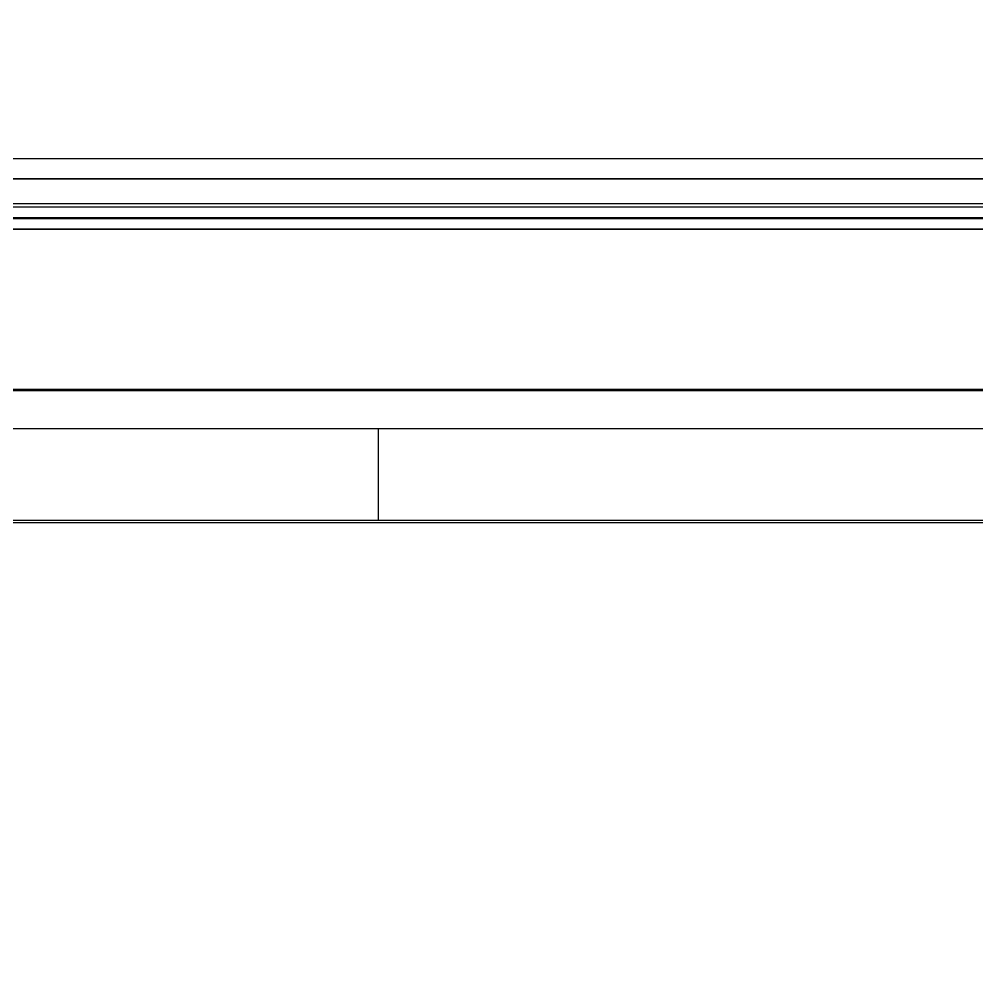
# Model space of a CAD drawing. Header units: millimetres. Extents: x -56261 to 196039, y 9480 to 100001.
# Drawn here: x 33602.3 to 33832.5, y 95451.4 to 95680.4 of the extents above; entities that cross this region are included whole.
import ezdxf

# ---------------------------------------------------------------- set-up
doc = ezdxf.new("R2010")
doc.units = ezdxf.units.MM
doc.set_wipeout_variables(frame=1)
doc.layers.add('SS-AIRCON', color=5, linetype='Continuous')
doc.layers.add('SS-TEXT', color=7, linetype='Continuous')

# ---------------------------------------------------------------- blocks, each defined once
blk = doc.blocks.new('I48T')
at = {"layer": 'SS-AIRCON', "color": 0, "linetype": 'Continuous'}
for p, q in [((655, 259.49998), (-655, 259.49998)), ((-0.0001, 226.44868), (-0.0001, 257.28368)), ((0, 257.28358), (0, 258.75868)), ((-552.4597, 226.44858), (0, 226.44858)), ((0, 226.44858), (552.4597, 226.44858)), ((-548.2987, 213.09568), (548.2992, 213.09568)), ((-548.2839, 213.05028), (548.2839, 213.05028)), ((548.2799, 212.55098), (-548.2799, 212.55098)), ((548.2471, 156.13058), (-548.2471, 156.13058)), ((-548.2468, 156.35418), (548.2467, 156.35418)), ((-548.3003, 152.21458), (548.3002, 152.21458)), ((548.2813, 152.27138), (-548.2813, 152.27138)), ((-548.2784, 152.54708), (548.2783, 152.54708)), ((-93.4658, 152.21458), (-93.4658, 152.21458)), ((-30.6169, 152.21458), (-30.6169, 152.21458)), ((-28.4658, 152.21458), (-28.4658, 152.21458)), ((550.6397, 148.32068), (-550.6398, 148.32068)), ((31.0531, 148.32068), (31.0531, 148.32068)), ((550.6477, 147.11468), (-550.6486, 147.11468)), ((551.5492, 138.49998), (-551.5493, 138.49998)), ((-551.5074, 138.54188), (551.5073, 138.54188)), ((552.6135, 131.29998), (-552.6136, 131.29998))]:
    blk.add_line(p, q, dxfattribs=at)
for points in [[(-655.0001, 258.75858), (-436.6667, 258.75868), (-218.3334, 258.75868), (-0.0001, 258.75858)], [(-0.0001, 258.75858), (218.3333, 258.75868), (436.6666, 258.75868), (654.9999, 258.75858)]]:
    blk.add_open_spline(points, degree=3, dxfattribs=at)
blk = doc.blocks.new('A$C43DE16F2')
blk.add_wipeout([(0, 14550), (0, 0), (29100, 0), (29100, 14550)]).dxf.layer = 'SS-TEXT'
at = {"layer": 'SS-TEXT', "linetype": 'Continuous', "xscale": 1.577261091527505, "yscale": 1.577261091527505, "zscale": 1.577261091527505, "rotation": 180}
blk.add_blockref('I48T', (11081.92, 7128.46), dxfattribs=at)

msp = doc.modelspace()

# ---------------------------------------------------------------- block references
at = {"layer": 'SS-TEXT', "xscale": 0.4331186193392458, "yscale": 0.4331186193392458, "zscale": 0.4331186193392458}
msp.add_blockref('A$C43DE16F2', (28888.86, 92649.19), dxfattribs=at)

doc.saveas('drawing.dxf')
